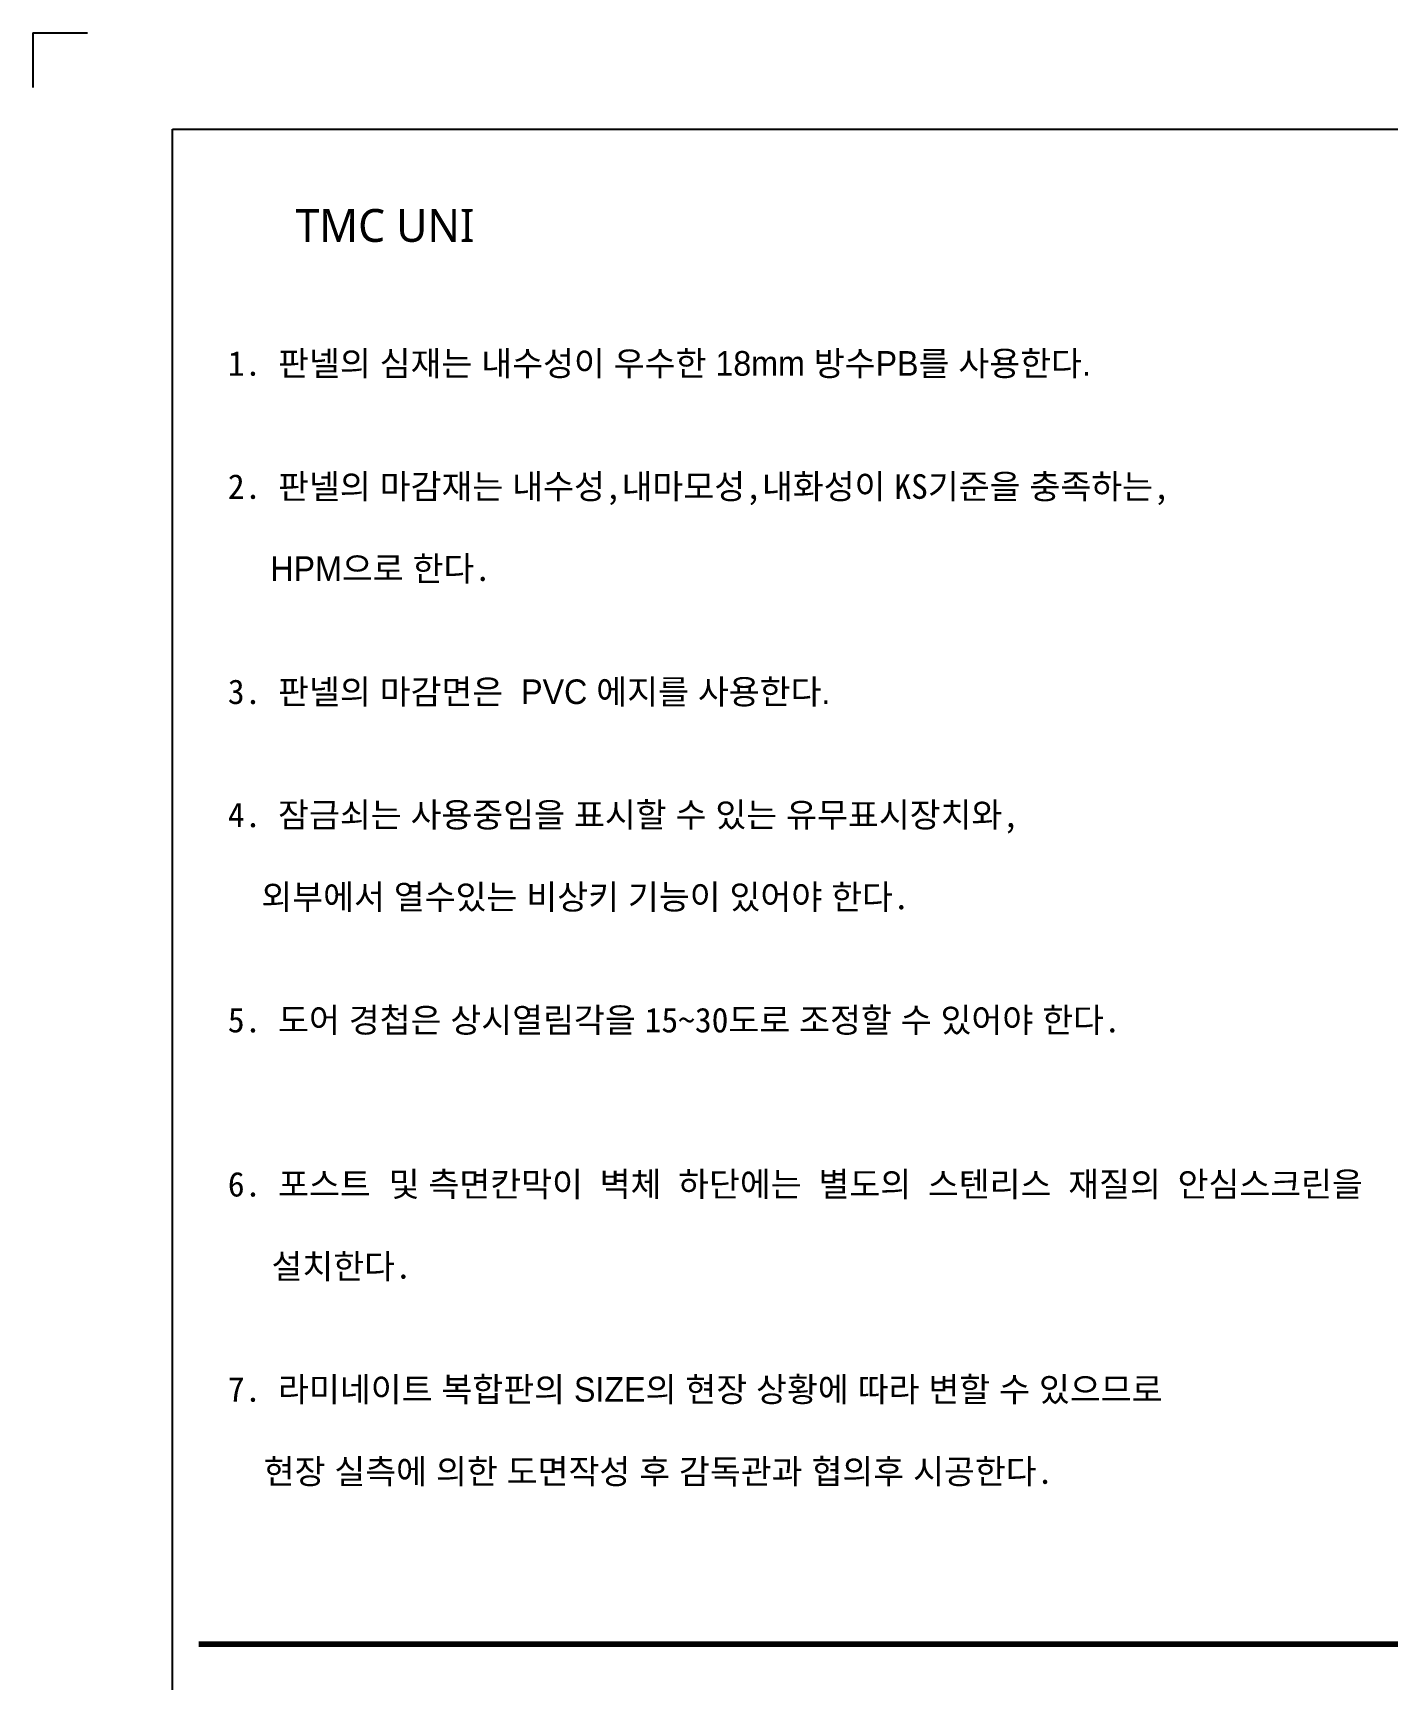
# Model space of a CAD drawing. Extents: x -201 to 8159, y -176 to 5714.
# Drawn here: x -201 to 2275, y 2705 to 5714 of the extents above; entities that cross this region are included whole.
import ezdxf
from ezdxf.enums import TextEntityAlignment as Align

# ---------------------------------------------------------------- set-up
doc = ezdxf.new("R2010")
doc.units = 0
doc.header["$LTSCALE"] = 30
doc.layers.get('0').update_dxf_attribs({"linetype": 'CONTINUOUS'})
doc.layers.add('jac text', color=7, linetype='CONTINUOUS')
doc.layers.add('TIT', color=3, linetype='CONTINUOUS')
doc.styles.add('돋움', font='malgun.ttf')

# ---------------------------------------------------------------- blocks, each defined once
blk = doc.blocks.new('UNI-14', base_point=(17634, -6761))
at = {"color": 2}
for p, q in [((17433.1, -1047), (17533.1, -1047)), ((17433.1, -1047), (17433.1, -1147)), ((17433.1, -1047), (17433.1, -1147)), ((17433.1, -1047), (17433.1, -1147)), ((17433.1, -1047), (17433.1, -1147)), ((17533.1, -1047), (17533.1, -1047)), ((17533.1, -1047), (17533.1, -1047))]:
    blk.add_line(p, q, dxfattribs=at)
for points in [[(17688.2, -1222.8), (24940.6, -1222.8), (24940.6, -6761.2), (17688.2, -6761.2)], [(17688.2, -1222.8), (24940.6, -1222.8), (24940.6, -6761.2), (17688.2, -6761.2)], [(17688.2, -1222.8), (25670.2, -1222.8), (25670.2, -6761.2), (17688.2, -6761.2)]]:
    blk.add_lwpolyline(points, close=True, dxfattribs=at)
at = {"color": 8, "const_width": 10}
blk.add_lwpolyline([(17736.4, -3992), (23520.9, -3992)], dxfattribs=at)
at = {"layer": 'jac text', "insert": (17789.5, -3704.2), "char_height": 45, "attachment_point": 7}
blk.add_mtext('1. {\\fGulim|b0|i0|c129|p50;판넬의 심재는 내수성이 우수한 18mm 방수PB를 사용한다.    \\P     }\\P\\P2. {\\fGulim|b0|i0|c129|p50;판넬의 마감재는 내수성},{\\fGulim|b0|i0|c129|p50;내마모성},{\\fGulim|b0|i0|c129|p50;내화성이 }KS{\\fGulim|b0|i0|c129|p50;기준을 충족하는},\\P \\P  {\\fGulim|b0|i0|c129|p50; HPM으로 한다}. {\\fGulim|b0|i0|c129|p50;}\\P\\P\\P3. {\\fGulim|b0|i0|c129|p50;판넬의 마감면은  PVC 에지를 사용한다.\\P\\P}\\P4. {\\fGulim|b0|i0|c129|p50;잠금쇠는 사용중임을 표시할 수 있는 유무표시장치와}, \\P\\P  {\\fGulim|b0|i0|c129|p50;외부에서 열수있는 비상키 기능이 있어야 한다}.\\P\\P\\P5. {\\fGulim|b0|i0|c129|p50;도어 경첩은 상시열림각을 }15~30{\\fGulim|b0|i0|c129|p50;도로 조정할 수 있어야 한다}.\\P\\P\\P\\P6. {\\fGulim|b0|i0|c129|p50;포스트  및 측면칸막이} {\\fGulim|b0|i0|c129|p50;벽체} {\\fGulim|b0|i0|c129|p50;하단에는} {\\fGulim|b0|i0|c129|p50;별도의} {\\fGulim|b0|i0|c129|p50;스텐리스} {\\fGulim|b0|i0|c129|p50;재질의} {\\fGulim|b0|i0|c129|p50;안심스크린을\\P\\P   } {\\fGulim|b0|i0|c129|p50;설치한다}.\\P\\P\\P7. {\\fGulim|b0|i0|c129|p50;라미네이트 복합판의 SIZE의 현장 상황에 따라 변할 수 있으므로 \\P\\P    현장 실측에 의한 도면작성 후 감독관과 협의후 시공한다}. ', dxfattribs=at)
at = {"layer": 'TIT', "style": '돋움'}
blk.add_text('TMC UNI', height=60, dxfattribs=at).set_placement((18240.3, -1428.9), align=Align.RIGHT)

msp = doc.modelspace()

# ---------------------------------------------------------------- block references
msp.add_blockref('UNI-14', (0, 0))

doc.saveas('drawing.dxf')
